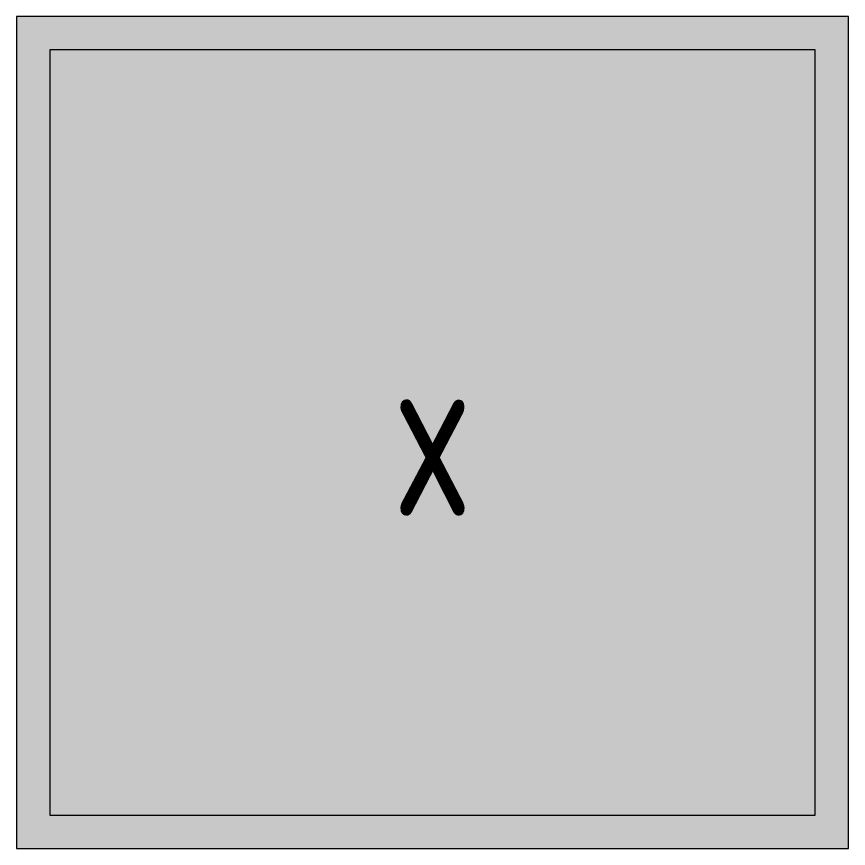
# Model space of a CAD drawing. Header units: metres. Extents: x -162 to 83385, y -62392 to -1971.
# Drawn here: x 28210.5 to 28460.5, y -45170.1 to -44920.1 of the extents above; entities that cross this region are included whole.
import ezdxf
from ezdxf.enums import TextEntityAlignment as Align

# ---------------------------------------------------------------- set-up
doc = ezdxf.new("R2010")
doc.units = ezdxf.units.M
doc.header["$LTSCALE"] = 0.5
for name, color, linetype, lineweight in [('ELIN_Attribut_01_Produkt_ID', 7, 'Continuous', 0), ('ELIN_Attribut_02_Stromkreis', 7, 'Continuous', 0), ('ELIN_Attribut_03_Verteilerbereich', 7, 'Continuous', 0), ('ELIN_Attribut_04_Montagehoehe', 7, 'Continuous', 0), ('ELIN_Attribut_05_Montageart', 7, 'Continuous', 0), ('ELIN_Attribut_06_Tuernummer', 7, 'Continuous', 0), ('ELIN_Attribut_07_Bemerkung', 7, 'Continuous', 0), ('ELIN_Attribut_08_Adresse', 7, 'Continuous', 0), ('ELIN_Attribut_10_AKZ1', 7, 'Continuous', 0), ('ELIN_Attribut_11_AKZ2', 7, 'Continuous', 0), ('ELIN_Attribut_12_Sonstiges1', 7, 'Continuous', 0), ('ELIN_Attribut_13_Sonstiges2', 7, 'Continuous', 0), ('ELIN_Attribut_14_Bauteil', 7, 'Continuous', 0), ('ELIN_Attribut_15_Ebene', 7, 'Continuous', 0), ('ELIN_Attribut_16_Raumnummer', 7, 'Continuous', 0), ('ELIN_Attribut_17_Raumname', 7, 'Continuous', 0), ('ELIN_Attribut_18_Montageabschnitt', 7, 'Continuous', 0), ('ELIN_Attribut_Basispunkt', 2, 'Continuous', 0), ('ELIN_Attribute_GEMOS', 11, 'Continuous', 0), ('ELIN_FOS_WA_Feuerloeschdecke', 7, 'Continuous', 0)]:
    doc.layers.add(name, color=color, linetype=linetype, lineweight=lineweight)
doc.layers.get('0').off()
doc.styles.add('ELIN_Attribute', font='isocp.shx', dxfattribs={"width": 0.8})

# ---------------------------------------------------------------- blocks, each defined once
blk = doc.blocks.new('ELIN_FOS_FEUERLOESCHDECKE')
at = {"true_color": 0xfafafa}
h = blk.add_hatch(color=7, dxfattribs=at)
h.dxf.hatch_style = 1
h.paths.add_polyline_path([(-121.25, 121.25), (-121.25, -121.25), (121.25, -121.25), (121.25, 121.25)], flags=16)
h.paths.add_polyline_path([(-125, 125), (-125, -125), (125, -125), (125, 125)])
at = {"true_color": 0xd2d2d2}
h = blk.add_hatch(color=254, dxfattribs=at)
h.paths.add_polyline_path([(-121.25, 121.25), (-121.25, -121.25), (121.25, -121.25), (121.25, 121.25)])
h.paths.add_polyline_path([(115, -115), (-115, -115), (-115, 115), (115, 115)], flags=16)
at = {"true_color": 0xff1414}
h = blk.add_hatch(color=1, dxfattribs=at)
h.paths.add_polyline_path([(115, 115), (-115, 115), (-115, -115), (115, -115)])
h.paths.add_polyline_path([(-38.06, 69.92, -0.073376), (-28.6, 70.03, -0.129294), (-15.41, 65.41, -0.048435), (-8.72, 59.72, -0.071248), (-0.78, 48.53, -0.004466), (6.59, 32.99, 0.083958), (13.26, 24.22, 0.122734), (20.01, 20.02), (24.99, 18.7, -0.106852), (29.85, 16.41, -0.227617), (28.52, 15.85), (23.87, 15.78), (-82.04, 15.78, -0.311999), (-80.37, 18.13), (-75.19, 19.75, 0.184381), (-72.59, 22.03, 0.266417), (-68.8, 34.62), (-66.65, 42.62, -0.088342), (-60.74, 55.99, -0.064008), (-47.51, 66.64, -0.068542)], flags=16)
h.paths.add_polyline_path([(-47.11, 69.37, -0.023006), (-48.35, 69.13, -0.046192), (-47.54, 80.27, -0.023525), (-33.18, 80, -0.048842), (-23.59, 77.93, -0.033114), (-12.16, 73.62, -0.054277), (-5.12, 69.04, -0.050032), (1.94, 60.68, -0.014297), (7.44, 50.48), (9.49, 45.31), (11.76, 38.62), (13.22, 34.46, 0.052631), (15.18, 30.62, 0.045017), (18.07, 27, 0.044817), (20.27, 24.99, -0.030582), (23.14, 22.98, -0.057455), (24.35, 21.81, -0.177432), (24.39, 21.35, -0.11641), (24.14, 20.99, -0.08469), (23.9, 20.87, -0.072719), (23.15, 20.95, -0.030453), (20.65, 21.79, -0.046417), (18.5, 22.77, -0.043316), (16.69, 23.88, -0.045054), (14.15, 25.99, -0.041334), (11.31, 29.2, -0.042099), (9.28, 32.29, -0.037969), (6.25, 38.08), (3.57, 44.55), (2.11, 47.81, 0.03955), (-0.33, 52.44, 0.058064), (-2.49, 55.97, 0.030464), (-5.36, 59.86, 0.032823), (-8.17, 62.95, 0.072624), (-9.82, 64.36, 0.03611), (-14.34, 67.35, 0.036485), (-19.12, 69.6, 0.037482), (-24.15, 71.21, 0.021283), (-27.15, 71.83, 0.058361), (-34.47, 72.18, 0.038718), (-37.67, 71.83, 0.046468), (-41.12, 71.05, 0.008987), (-43.41, 70.36, -0.022371)], flags=16)
h.paths.add_polyline_path([(30.73, 13.89), (30.73, 7.02), (-83.14, 7.02), (-83.14, 13.89)], flags=16)
h.paths.add_polyline_path([(34.07, 55.39, -0.229139), (54.67, 49.26, -0.0823), (60.13, 40.51, 0.060783), (68.76, 21.16, 0.041485), (76.16, 8.95, 0.049926), (84.9, -0.27, 0.038072), (90.24, -3.72, 0.047652), (94.77, -6.69, -0.056566), (86.74, -7.9, -0.062793), (76.92, -6.98, -0.111086), (64.71, -1.16, -0.070488), (53.47, 12.58, -0.073269), (46.63, 28.07), (42.66, 43.65, 0.175059)], flags=16)
h.paths.add_polyline_path([(40.93, 16.6, 0.214891), (95.73, -20.75), (95.73, -45.19, -0.22845), (49.33, -15.8, -0.225556)], flags=16)
h.paths.add_polyline_path([(70.5, 65.78, 0.174339), (95.73, 30.18), (95.73, 5.24, -0.01947), (81.1, 18.04, -0.172064), (69.67, 38.39, -0.130066)], flags=16)
h.paths.add_polyline_path([(44, -27.54, -0.126898), (58.71, -36.71), (68.77, -46.93, 0.056491), (77.39, -51.81, 0.03903), (95.18, -57.78, -0.099444), (89.86, -62.1, -0.046705), (81.19, -65.2, -0.036767), (69.12, -65.49, -0.171765), (50.22, -55.61), (37.88, -41.13, 0.140083), (26.83, -34.3, 0.046312), (21.26, -32.65, -0.29718)], flags=16)
h.paths.add_polyline_path([(40.26, -57.95, 0.275323), (95.73, -70.15), (95.73, -95.05, -0.120202), (61.9, -90.94, -0.303981)], flags=16)
at = {"true_color": 0xfafafa}
h = blk.add_hatch(color=7, dxfattribs=at)
h.dxf.hatch_style = 1
h.paths.add_polyline_path([(-0.78, 48.53, 0.071248), (-8.72, 59.72, 0.048435), (-15.41, 65.41, 0.129294), (-28.6, 70.03, 0.073376), (-38.06, 69.92, 0.068542), (-47.51, 66.64, 0.064008), (-60.74, 55.99, 0.088342), (-66.65, 42.62), (-68.8, 34.62, -0.266417), (-72.59, 22.03, -0.184381), (-75.19, 19.75), (-80.37, 18.13, 0.311999), (-82.04, 15.78), (23.87, 15.78), (28.72, 15.85, 0.195544), (29.85, 16.41, 0.106852), (24.99, 18.7), (20.01, 20.02, -0.122734), (13.26, 24.22, -0.083958), (6.59, 32.99, 0.004466)])
h.paths.add_polyline_path([(-12.16, 73.62, 0.033114), (-23.59, 77.93, 0.048842), (-33.18, 80, 0.023525), (-47.54, 80.27, 0.046192), (-48.35, 69.13, 0.012513), (-47.67, 69.24, 0.025758), (-43.41, 70.36, -0.008987), (-41.12, 71.05, -0.046468), (-37.67, 71.83, -0.038718), (-34.47, 72.18, -0.058361), (-27.15, 71.83, -0.021283), (-24.15, 71.21, -0.037482), (-19.12, 69.6, -0.036485), (-14.34, 67.35, -0.03611), (-9.82, 64.36, -0.072624), (-8.17, 62.95, -0.032823), (-5.36, 59.86, -0.030464), (-2.49, 55.97, -0.058064), (-0.33, 52.44, -0.03955), (2.11, 47.81), (3.57, 44.55), (6.25, 38.08, 0.037969), (9.28, 32.29, 0.042099), (11.31, 29.2, 0.041334), (14.15, 25.99, 0.045054), (16.69, 23.88, 0.043316), (18.5, 22.77, 0.046417), (20.65, 21.79, 0.030675), (23.17, 20.95, 0.07087), (23.9, 20.87, 0.08469), (24.14, 20.99, 0.352936), (24.35, 21.81, 0.049904), (23.32, 22.85, 0.032511), (20.27, 24.99, -0.044817), (18.07, 27, -0.045017), (15.18, 30.62, -0.052631), (13.22, 34.46), (11.76, 38.62), (9.49, 45.31), (7.44, 50.48, 0.014297), (1.94, 60.68, 0.050032), (-5.12, 69.04, 0.054277)])
h.paths.add_polyline_path([(30.73, 13.89), (-83.14, 13.89), (-83.14, 7.02), (30.73, 7.02)])
h.paths.add_polyline_path([(70.5, 65.78, 0.130066), (69.67, 38.39, 0.172064), (81.1, 18.04, 0.01947), (95.73, 5.24), (95.73, 30.18, -0.174339)])
h.paths.add_polyline_path([(68.76, 21.16, -0.060783), (60.13, 40.51, 0.0823), (54.67, 49.26, 0.229139), (34.07, 55.39, -0.175059), (42.66, 43.65), (46.63, 28.07, 0.073269), (53.47, 12.58, 0.070488), (64.71, -1.16, 0.111086), (76.92, -6.98, 0.062793), (86.74, -7.9, 0.056566), (94.77, -6.69, -0.047652), (90.24, -3.72, -0.038072), (84.9, -0.27, -0.049926), (76.16, 8.95, -0.041485)])
h.paths.add_polyline_path([(40.93, 16.6, 0.225556), (49.33, -15.8, 0.22845), (95.73, -45.19), (95.73, -20.75, -0.214891)])
h.paths.add_polyline_path([(58.71, -36.71, 0.126898), (44, -27.54, 0.29718), (21.26, -32.65, -0.046312), (26.83, -34.3, -0.140083), (37.88, -41.13), (50.22, -55.61, 0.171765), (69.12, -65.49, 0.036767), (81.19, -65.2, 0.046705), (89.86, -62.1, 0.099444), (95.18, -57.78, -0.03903), (77.39, -51.81, -0.056491), (68.77, -46.93)])
h.paths.add_polyline_path([(95.73, -70.15, -0.275323), (40.26, -57.95, 0.303981), (61.9, -90.94, 0.120202), (95.73, -95.05)])
at = {"color": 7, "true_color": 0xfafafa}
blk.add_lwpolyline([(-125, 125), (-125, -125), (125, -125), (125, 125)], close=True, dxfattribs=at)
blk.add_lwpolyline([(-125, 125), (-125, -125), (125, -125), (125, 125)], close=True, dxfattribs=at)
blk.add_lwpolyline([(115, 115), (-115, 115), (-115, -115), (115, -115), (115, 115)], close=True)
at = {"layer": 'ELIN_Attribut_01_Produkt_ID', "style": 'ELIN_Attribute', "width": 0.8, "flags": 8}
blk.add_attdef('01_PRODUKT_ID', (508.47, -14.62, 0), '', height=150, dxfattribs=at)
at = {"layer": 'ELIN_Attribut_02_Stromkreis', "style": 'ELIN_Attribute', "width": 0.8, "flags": 8}
blk.add_attdef('02_STROMKREIS', (508.47, 185.38, 0), '', height=150, dxfattribs=at)
at = {"layer": 'ELIN_Attribut_03_Verteilerbereich', "style": 'ELIN_Attribute', "width": 0.8, "flags": 8}
blk.add_attdef('03_VERTEILERBEREICH', (508.47, -404.4, 0), '', height=125, dxfattribs=at)
at = {"layer": 'ELIN_Attribut_04_Montagehoehe', "style": 'ELIN_Attribute', "width": 0.8, "flags": 8}
blk.add_attdef('04_MONTAGEHOEHE', text='', height=125, dxfattribs=at).set_placement((-732.11, -14.62, 0), align=Align.RIGHT)
at = {"layer": 'ELIN_Attribut_05_Montageart', "style": 'ELIN_Attribute', "width": 0.8, "flags": 8}
blk.add_attdef('05_MONTAGEART', (508.47, -204.4, 0), '', height=125, dxfattribs=at)
at = {"layer": 'ELIN_Attribut_06_Tuernummer', "style": 'ELIN_Attribute', "width": 0.8, "flags": 8}
blk.add_attdef('06_TUERNUMMER', text='', height=125, dxfattribs=at).set_placement((-732.11, -214.62, 0), align=Align.RIGHT)
at = {"layer": 'ELIN_Attribut_07_Bemerkung', "style": 'ELIN_Attribute', "width": 0.8, "flags": 8}
blk.add_attdef('07_BEMERKUNG', (511.14, -844.55, 0), '', height=125, dxfattribs=at)
at = {"layer": 'ELIN_Attribut_08_Adresse', "style": 'ELIN_Attribute', "width": 0.8, "flags": 8}
blk.add_attdef('08_ADRESSE', (511.14, -1100.61, 0), '', height=125, dxfattribs=at)
at = {"layer": 'ELIN_Attribut_10_AKZ1', "style": 'ELIN_Attribute', "width": 0.8, "flags": 8}
blk.add_attdef('10_AKZ1', (508.47, -1466.65, 0), '', height=125, dxfattribs=at)
at = {"layer": 'ELIN_Attribut_11_AKZ2', "style": 'ELIN_Attribute', "width": 0.8, "flags": 8}
blk.add_attdef('11_AKZ2', (508.47, -1622.95, 0), '', height=125, dxfattribs=at)
at = {"layer": 'ELIN_Attribut_12_Sonstiges1', "style": 'ELIN_Attribute', "width": 0.8, "flags": 8}
blk.add_attdef('12_SONSTIGES1', (511.14, -2000.72, 0), '', height=125, dxfattribs=at)
at = {"layer": 'ELIN_Attribut_13_Sonstiges2', "style": 'ELIN_Attribute', "width": 0.8, "flags": 8}
blk.add_attdef('13_SONSTIGES2', (511.14, -2151.56, 0), '', height=125, dxfattribs=at)
at = {"layer": 'ELIN_Attribut_14_Bauteil', "style": 'ELIN_Attribute', "width": 0.8, "flags": 8}
blk.add_attdef('14_BAUTEIL', (511.14, -2382.09, 0), '', height=125, dxfattribs=at)
at = {"layer": 'ELIN_Attribut_15_Ebene', "style": 'ELIN_Attribute', "width": 0.8, "flags": 8}
blk.add_attdef('15_EBENE', (511.14, -2529.3, 0), '', height=125, dxfattribs=at)
at = {"layer": 'ELIN_Attribut_16_Raumnummer', "style": 'ELIN_Attribute', "width": 0.8, "flags": 8}
blk.add_attdef('16_RAUMNUMMER', (511.14, -2723.62, 0), '', height=125, dxfattribs=at)
at = {"layer": 'ELIN_Attribut_17_Raumname', "style": 'ELIN_Attribute', "width": 0.8, "flags": 8}
blk.add_attdef('17_RAUMNAME', (511.14, -2880.12, 0), '', height=125, dxfattribs=at)
at = {"layer": 'ELIN_Attribut_18_Montageabschnitt', "style": 'ELIN_Attribute', "width": 0.8, "flags": 8}
blk.add_attdef('18_MONTAGEABSCHNITT', (511.14, -3081.07, 0), '', height=125, dxfattribs=at)
at = {"layer": 'ELIN_Attribut_Basispunkt', "style": 'ELIN_Attribute', "width": 0.8}
blk.add_attdef('Basispunkt', text='', height=50, dxfattribs=at).set_placement((0, 0), align=Align.MIDDLE)
at = {"layer": 'ELIN_Attribute_GEMOS', "style": 'ELIN_Attribute', "width": 0.6, "flags": 8}
for tag, p in [('G01_PRO02ID', (1933.17, 183.63)), ('G02_BEZEICHNUNG', (1933.17, -14.62, 0)), ('G03_DESCRIPTION', (1933.17, -204.4, 0)), ('G04_GEMOS-SYMBOL', (1936.52, -404.4, 0)), ('G05_GEMOS-TYP', (1936.52, -604.4, 0)), ('G06_ORTSKENNUNG', (1933.17, -804.4, 0)), ('G08_FREI1', (1933.17, -1004.4, 0)), ('G08_FREI2', (1933.17, -1204.4, 0))]:
    blk.add_attdef(tag, p, '', height=125, dxfattribs=at)

msp = doc.modelspace()

# ---------------------------------------------------------------- block references
at = {"layer": 'ELIN_FOS_WA_Feuerloeschdecke', "lineweight": 0}
ref = msp.add_blockref('ELIN_FOS_FEUERLOESCHDECKE', (28335.47, -45045.1), dxfattribs=at)
ref.add_attrib('Basispunkt', 'x', dxfattribs={"layer": 'ELIN_Attribut_Basispunkt', "height": 50, "style": 'ELIN_Attribute', "width": 0.8}).set_placement((28335.47, -45045.1), align=Align.MIDDLE)

doc.saveas('drawing.dxf')
